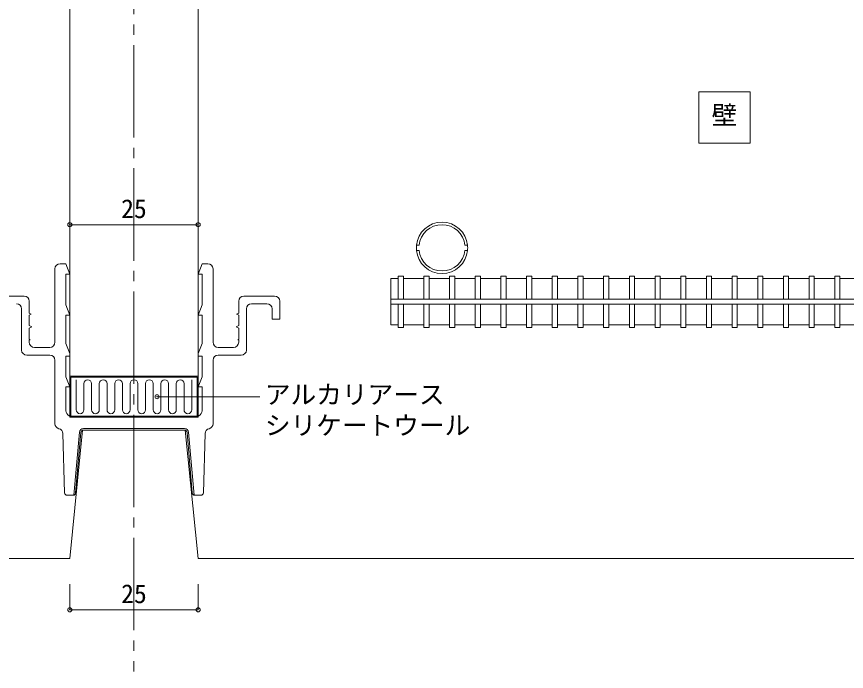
# Model space of a CAD drawing. Units: millimetres at full size, sheet at 1:2. Extents: x -891 to 891, y -194 to 194.
# Drawn here: x 517.6 to 679.3, y -122 to 5.5 of the extents above; entities that cross this region are included whole.
import ezdxf
from ezdxf.enums import TextEntityAlignment as Align

# ---------------------------------------------------------------- set-up
doc = ezdxf.new("R2010")
doc.units = ezdxf.units.MM
doc.header["$LTSCALE"] = 2
doc.header["$PDMODE"] = 32
doc.header["$PDSIZE"] = 0.8
doc.linetypes.add('CHAIN2', pattern=[12, 9, -1, 1, -1])
doc.layers.add('1-0_', color=5, linetype='Continuous', lineweight=9)
doc.styles.add('ＭＳ ゴシック', font='')
doc.styles.get('ＭＳ ゴシック').set_extended_font_data('MS Gothic')

msp = doc.modelspace()

# ---------------------------------------------------------------- linework, layer by layer
at = {"layer": '1-0_', "color": 6, "linetype": 'CHAIN2'}
msp.add_line((540.51, 120), (540.51, -122), dxfattribs=at)
at = {"layer": '1-0_', "color": 4}
for p, q in [((528.01, 72.5), (528.01, -64.5)), ((553.01, -64.5), (553.01, 72.5)), ((590.51, -45.5), (591.998, -45.5)), ((590.51, -54.5), (590.51, -45.5)), ((592.998, -45.5), (596.998, -45.5)), ((597.998, -45.5), (601.998, -45.5)), ((602.998, -45.5), (606.998, -45.5)), ((607.997, -45.5), (611.998, -45.5)), ((612.998, -45.5), (616.998, -45.5)), ((617.998, -45.5), (621.998, -45.5)), ((622.997, -45.5), (626.998, -45.5)), ((627.998, -45.5), (631.998, -45.5)), ((632.998, -45.5), (636.998, -45.5)), ((637.998, -45.5), (641.998, -45.5)), ((642.998, -45.5), (646.998, -45.5)), ((647.998, -45.5), (651.998, -45.5)), ((652.998, -45.5), (656.998, -45.5)), ((657.998, -45.5), (661.998, -45.5)), ((662.998, -45.5), (666.998, -45.5)), ((667.998, -45.5), (671.998, -45.5)), ((672.998, -45.5), (676.998, -45.5)), ((677.998, -45.5), (681.998, -45.5)), ((590.51, -54.5), (591.998, -54.5)), ((592.998, -54.5), (596.998, -54.5)), ((597.998, -54.5), (601.998, -54.5)), ((602.998, -54.5), (606.998, -54.5)), ((607.997, -54.5), (611.998, -54.5)), ((612.998, -54.5), (616.998, -54.5)), ((617.998, -54.5), (621.998, -54.5)), ((622.997, -54.5), (626.998, -54.5)), ((627.998, -54.5), (631.998, -54.5)), ((632.998, -54.5), (636.998, -54.5)), ((637.998, -54.5), (641.998, -54.5)), ((642.998, -54.5), (646.998, -54.5)), ((647.998, -54.5), (651.998, -54.5)), ((652.998, -54.5), (656.998, -54.5)), ((657.998, -54.5), (661.998, -54.5)), ((662.998, -54.5), (666.998, -54.5)), ((667.998, -54.5), (671.998, -54.5)), ((672.998, -54.5), (676.998, -54.5)), ((677.998, -54.5), (681.998, -54.5)), ((528.01, -64.5), (553.01, -64.5))]:
    msp.add_line(p, q, dxfattribs=at)
at = {"layer": '1-0_', "color": 7}
for p, q in [((528.01, -35), (553.01, -35)), ((525.11, -57.899), (525.11, -43.599)), ((526.11, -42.599), (527.21, -42.599)), ((527.21, -42.599), (528.01, -44.599)), ((553.81, -42.599), (553.01, -44.599)), ((554.91, -42.599), (553.81, -42.599)), ((555.91, -57.899), (555.91, -43.599)), ((527.21, -44.599), (528.01, -44.599)), ((527.21, -44.599), (527.21, -50.599)), ((553.81, -44.599), (553.01, -44.599)), ((553.81, -44.599), (553.81, -50.599)), ((513.11, -48.899), (519.11, -48.899)), ((520.11, -49.899), (520.11, -52.199)), ((560.91, -49.899), (560.91, -52.199)), ((567.91, -48.899), (561.91, -48.899)), ((568.91, -49.899), (568.91, -53.399)), ((518.61, -59.399), (518.61, -51.399)), ((527.21, -50.599), (528.01, -52.599)), ((553.81, -50.599), (553.01, -52.599)), ((562.41, -59.399), (562.41, -51.399)), ((566.41, -50.399), (563.41, -50.399)), ((567.41, -51.399), (567.41, -53.399)), ((520.11, -52.199), (520.51, -52.399)), ((520.11, -52.599), (520.51, -52.399)), ((520.11, -54.649), (520.11, -52.599)), ((527.21, -52.599), (528.01, -52.599)), ((527.21, -52.599), (527.21, -58.099)), ((553.81, -52.599), (553.01, -52.599)), ((553.81, -52.599), (553.81, -58.099)), ((560.91, -52.199), (560.51, -52.399)), ((560.91, -52.599), (560.51, -52.399)), ((560.91, -54.649), (560.91, -52.599)), ((520.11, -54.649), (520.61, -54.899)), ((520.11, -55.149), (520.61, -54.899)), ((560.91, -54.649), (560.41, -54.899)), ((560.91, -55.149), (560.41, -54.899)), ((567.41, -53.399), (568.91, -53.399)), ((520.11, -57.299), (520.11, -55.149)), ((560.91, -57.299), (560.91, -55.149)), ((520.11, -57.299), (520.31, -57.399)), ((520.11, -57.499), (520.31, -57.399)), ((520.11, -57.899), (520.11, -57.499)), ((527.21, -58.099), (528.01, -60.099)), ((553.81, -58.099), (553.01, -60.099)), ((560.91, -57.299), (560.71, -57.399)), ((560.91, -57.499), (560.71, -57.399)), ((560.91, -57.899), (560.91, -57.499)), ((524.11, -58.899), (521.11, -58.899)), ((556.91, -58.899), (559.91, -58.899)), ((524.11, -60.399), (519.61, -60.399)), ((525.11, -73.753), (525.11, -61.399)), ((527.21, -60.599), (527.21, -64.599)), ((553.81, -60.599), (553.81, -64.599)), ((555.91, -73.753), (555.91, -61.399)), ((556.91, -60.399), (561.41, -60.399)), ((527.21, -64.599), (528.01, -66.599)), ((553.81, -64.599), (553.01, -66.599)), ((527.21, -66.599), (528.01, -66.599)), ((527.21, -70.932), (527.21, -66.599)), ((553.81, -66.599), (553.01, -66.599)), ((553.81, -70.932), (553.81, -66.599)), ((565.01, -68.5), (545.01, -68.5)), ((528.708, -72.5), (540.51, -72.5)), ((528.708, -72.5), (538.01, -72.5)), ((552.312, -72.5), (540.51, -72.5)), ((552.312, -72.5), (543.01, -72.5)), ((526.67, -75.672), (526.996, -87.214)), ((530.51, -75), (528.01, -100)), ((529.872, -75.431), (528.811, -87.674)), ((529.15, -87.243), (530.17, -75.457)), ((550.51, -75), (530.51, -75)), ((530.669, -74.7), (540.51, -74.7)), ((540.51, -74.7), (530.669, -74.7)), ((530.669, -75), (550.351, -75)), ((540.51, -74.7), (550.351, -74.7)), ((550.351, -74.7), (540.51, -74.7)), ((553.01, -100), (550.51, -75)), ((550.85, -75.457), (551.87, -87.243)), ((551.148, -75.431), (552.209, -87.674)), ((554.35, -75.672), (554.024, -87.214)), ((527.496, -87.7), (528.651, -87.7)), ((553.524, -87.7), (552.369, -87.7)), ((528.01, -100), (487.11, -100)), ((839.01, -100), (553.01, -100)), ((528.01, -110), (528.01, -105)), ((553.01, -110), (553.01, -105)), ((528.01, -110), (553.01, -110))]:
    msp.add_line(p, q, dxfattribs=at)
at = {"layer": '1-0_', "color": 3}
for p, q in [((595.533, -39), (596.038, -39)), ((595.533, -40), (596.038, -40)), ((605.487, -39), (604.982, -39)), ((605.487, -40), (604.982, -40)), ((552.81, -64.7), (528.21, -64.7)), ((552.81, -72.3), (552.81, -64.7))]:
    msp.add_line(p, q, dxfattribs=at)
at = {"layer": '1-0_'}
for p, q in [((591.998, -45), (591.998, -49.5)), ((591.998, -45), (592.998, -45)), ((592.998, -45), (592.998, -49.5)), ((596.998, -45), (596.998, -49.5)), ((596.998, -45), (597.998, -45)), ((597.998, -45), (597.998, -49.5)), ((601.998, -45), (602.998, -45)), ((601.998, -45), (601.998, -49.5)), ((602.998, -45), (602.998, -49.5)), ((606.998, -45), (607.997, -45)), ((606.998, -45), (606.998, -49.5)), ((607.997, -45), (607.997, -49.5)), ((611.998, -45), (612.998, -45)), ((611.998, -45), (611.998, -49.5)), ((612.998, -45), (612.998, -49.5)), ((616.998, -45), (616.998, -49.5)), ((616.998, -45), (617.998, -45)), ((617.998, -45), (617.998, -49.5)), ((621.998, -45), (621.998, -49.5)), ((621.998, -45), (622.997, -45)), ((622.997, -45), (622.997, -49.5)), ((626.998, -45), (627.998, -45)), ((626.998, -45), (626.998, -49.5)), ((627.998, -45), (627.998, -49.5)), ((631.998, -45), (631.998, -49.5)), ((631.998, -45), (632.998, -45)), ((632.998, -45), (632.998, -49.5)), ((636.998, -45), (637.998, -45)), ((636.998, -45), (636.998, -49.5)), ((637.998, -45), (637.998, -49.5)), ((641.998, -45), (641.998, -49.5)), ((641.998, -45), (642.998, -45)), ((642.998, -45), (642.998, -49.5)), ((646.998, -45), (646.998, -49.5)), ((646.998, -45), (647.998, -45)), ((647.998, -45), (647.998, -49.5)), ((651.998, -45), (652.998, -45)), ((651.998, -45), (651.998, -49.5)), ((652.998, -45), (652.998, -49.5)), ((656.998, -45), (657.998, -45)), ((656.998, -45), (656.998, -49.5)), ((657.998, -45), (657.998, -49.5)), ((661.998, -45), (662.998, -45)), ((661.998, -45), (661.998, -49.5)), ((662.998, -45), (662.998, -49.5)), ((666.998, -45), (667.998, -45)), ((666.998, -45), (666.998, -49.5)), ((667.998, -45), (667.998, -49.5)), ((671.998, -45), (671.998, -49.5)), ((671.998, -45), (672.998, -45)), ((672.998, -45), (672.998, -49.5)), ((676.998, -45), (676.998, -49.5)), ((676.998, -45), (677.998, -45)), ((677.998, -45), (677.998, -49.5)), ((590.51, -49.5), (737.01, -49.5)), ((590.51, -50.5), (737.01, -50.5)), ((591.998, -55), (591.998, -50.5)), ((592.998, -55), (592.998, -50.5)), ((596.998, -55), (596.998, -50.5)), ((597.998, -55), (597.998, -50.5)), ((601.998, -55), (601.998, -50.5)), ((602.998, -55), (602.998, -50.5)), ((606.998, -55), (606.998, -50.5)), ((607.997, -55), (607.997, -50.5)), ((611.998, -55), (611.998, -50.5)), ((612.998, -55), (612.998, -50.5)), ((616.998, -55), (616.998, -50.5)), ((617.998, -55), (617.998, -50.5)), ((621.998, -55), (621.998, -50.5)), ((622.997, -55), (622.997, -50.5)), ((626.998, -55), (626.998, -50.5)), ((627.998, -55), (627.998, -50.5)), ((631.998, -55), (631.998, -50.5)), ((632.998, -55), (632.998, -50.5)), ((636.998, -55), (636.998, -50.5)), ((637.998, -55), (637.998, -50.5)), ((641.998, -55), (641.998, -50.5)), ((642.998, -55), (642.998, -50.5)), ((646.998, -55), (646.998, -50.5)), ((647.998, -55), (647.998, -50.5)), ((651.998, -55), (651.998, -50.5)), ((652.998, -55), (652.998, -50.5)), ((656.998, -55), (656.998, -50.5)), ((657.998, -55), (657.998, -50.5)), ((661.998, -55), (661.998, -50.5)), ((662.998, -55), (662.998, -50.5)), ((666.998, -55), (666.998, -50.5)), ((667.998, -55), (667.998, -50.5)), ((671.998, -55), (671.998, -50.5)), ((672.998, -55), (672.998, -50.5)), ((676.998, -55), (676.998, -50.5)), ((677.998, -55), (677.998, -50.5)), ((592.998, -55), (591.998, -55)), ((597.998, -55), (596.998, -55)), ((602.998, -55), (601.998, -55)), ((607.997, -55), (606.998, -55)), ((612.998, -55), (611.998, -55)), ((617.998, -55), (616.998, -55)), ((622.997, -55), (621.998, -55)), ((627.998, -55), (626.998, -55)), ((632.998, -55), (631.998, -55)), ((637.998, -55), (636.998, -55)), ((642.998, -55), (641.998, -55)), ((647.998, -55), (646.998, -55)), ((652.998, -55), (651.998, -55)), ((657.998, -55), (656.998, -55)), ((662.998, -55), (661.998, -55)), ((667.998, -55), (666.998, -55)), ((672.998, -55), (671.998, -55)), ((677.998, -55), (676.998, -55)), ((529.26, -65.2), (529.26, -71.05)), ((530.76, -65.95), (530.76, -71.05)), ((532.26, -65.95), (532.26, -71.05)), ((533.76, -65.95), (533.76, -71.05)), ((535.26, -65.95), (535.26, -71.05)), ((536.76, -65.95), (536.76, -71.05)), ((538.26, -65.95), (538.26, -71.05)), ((539.76, -65.95), (539.76, -71.05)), ((541.26, -65.95), (541.26, -71.05)), ((542.76, -65.95), (542.76, -71.05)), ((544.26, -65.95), (544.26, -71.05)), ((545.76, -65.95), (545.76, -71.05)), ((547.26, -65.95), (547.26, -71.05)), ((548.76, -65.95), (548.76, -71.05)), ((550.26, -65.95), (550.26, -71.05)), ((551.76, -65.2), (551.76, -71.05))]:
    msp.add_line(p, q, dxfattribs=at)
at = {"layer": '1-0_', "color": 7}
msp.add_lwpolyline([(650.51, -19.094), (660.51, -19.094), (660.51, -9.094), (650.51, -9.094)], close=True, dxfattribs=at)
for points in [[(527.21, -60.599), (528.01, -60.599), (528.01, -60.099)], [(553.81, -60.599), (553.01, -60.599), (553.01, -60.099)]]:
    msp.add_lwpolyline(points, dxfattribs=at)
at = {"layer": '1-0_', "color": 3}
msp.add_lwpolyline([(528.01, -72.5), (553.01, -72.5), (553.01, -64.5), (528.01, -64.5)], close=True, dxfattribs=at)
msp.add_lwpolyline([(528.21, -64.7), (528.21, -72.3), (552.81, -72.3)], dxfattribs=at)
at = {"layer": '1-0_', "color": 4}
for start, end in [(5.73921, 174.2608), (185.73921, 354.2608)]:
    msp.add_arc((600.51, -39.5), 5, start, end, dxfattribs=at)
at = {"layer": '1-0_', "color": 3}
for centre, radius, start, end in [((600.51, -39.5), 4.5, 6.37938, 173.62061), ((601.01, -39.5), 5.5, 174.78407, 185.21593), ((600.51, -39.5), 4.5, 186.37939, 353.62061), ((600.01, -39.5), 5.5, 354.78407, 5.21593)]:
    msp.add_arc(centre, radius, start, end, dxfattribs=at)
at = {"layer": '1-0_', "color": 7}
for centre, radius, start, end in [((526.11, -43.599), 1, 90, 180), ((554.91, -43.599), 1, 360, 90), ((519.11, -49.899), 1, 0, 90), ((561.91, -49.899), 1, 90, 180), ((567.91, -49.899), 1, 360, 90), ((517.61, -51.399), 1, 0, 90), ((563.41, -51.399), 1, 90, 180), ((566.41, -51.399), 1, 360, 90), ((521.11, -57.899), 1, 180, 270), ((524.11, -57.899), 1, 270, 0), ((556.91, -57.899), 1, 180, 270), ((559.91, -57.899), 1, 270, 360), ((519.61, -59.399), 1, 180, 270), ((561.41, -59.399), 1, 270, 360), ((524.11, -61.399), 1, 0, 90), ((556.91, -61.399), 1, 90, 180), ((528.708, -71), 1.5, 177.39824, 270), ((552.312, -71), 1.5, 270, 2.60176), ((526.132, -73.731), 1.022, 180.78455, 255.51685), ((554.888, -73.731), 1.022, 284.48315, 359.21545), ((525.671, -75.7), 1, 1.61676, 78.12443), ((530.669, -75.5), 0.8, 90, 175.04973), ((530.669, -75.5), 0.5, 90, 175.04973), ((550.351, -75.5), 0.8, 4.95027, 90), ((550.351, -75.5), 0.5, 4.95027, 90), ((555.349, -75.7), 1, 101.87557, 178.38324), ((527.496, -87.2), 0.5, 181.61676, 270), ((528.651, -87.2), 0.5, 270, 355.04973), ((552.369, -87.2), 0.5, 184.95027, 270), ((553.524, -87.2), 0.5, 270, 358.38324)]:
    msp.add_arc(centre, radius, start, end, dxfattribs=at)
at = {"layer": '1-0_'}
for centre, start, end in [((531.51, -65.95), 0, 180), ((534.51, -65.95), 0, 180), ((537.51, -65.95), 0, 180), ((540.51, -65.95), 0, 180), ((543.51, -65.95), 0, 180), ((546.51, -65.95), 0, 180), ((549.51, -65.95), 0, 180), ((530.01, -71.05), 180, 0), ((533.01, -71.05), 180, 0), ((536.01, -71.05), 180, 0), ((539.01, -71.05), 180, 0), ((542.01, -71.05), 180, 0), ((545.01, -71.05), 180, 0), ((548.01, -71.05), 180, 0), ((551.01, -71.05), 180, 0)]:
    msp.add_arc(centre, 0.75, start, end, dxfattribs=at)
at = {"layer": '1-0_', "color": 7}
for p in [(528.01, -35), (553.01, -35), (528.01, -110), (553.01, -110)]:
    msp.add_point(p, dxfattribs=at)
at = {"layer": '1-0_', "color": 2}
msp.add_point((545.01, -68.5), dxfattribs=at)

# ---------------------------------------------------------------- texts
at = {"layer": '1-0_', "color": 7, "style": 'ＭＳ ゴシック'}
for s, p in [('壁', (653.01, -16.594)), ('25', (538.01, -34.8)), ('アルカリアース', (566.01, -71)), ('シリケートウール', (566.01, -77)), ('25', (538.01, -109.8))]:
    msp.add_text(s, height=3.666, dxfattribs=at).set_placement(p, align=Align.BOTTOM_LEFT)

doc.saveas('drawing.dxf')
